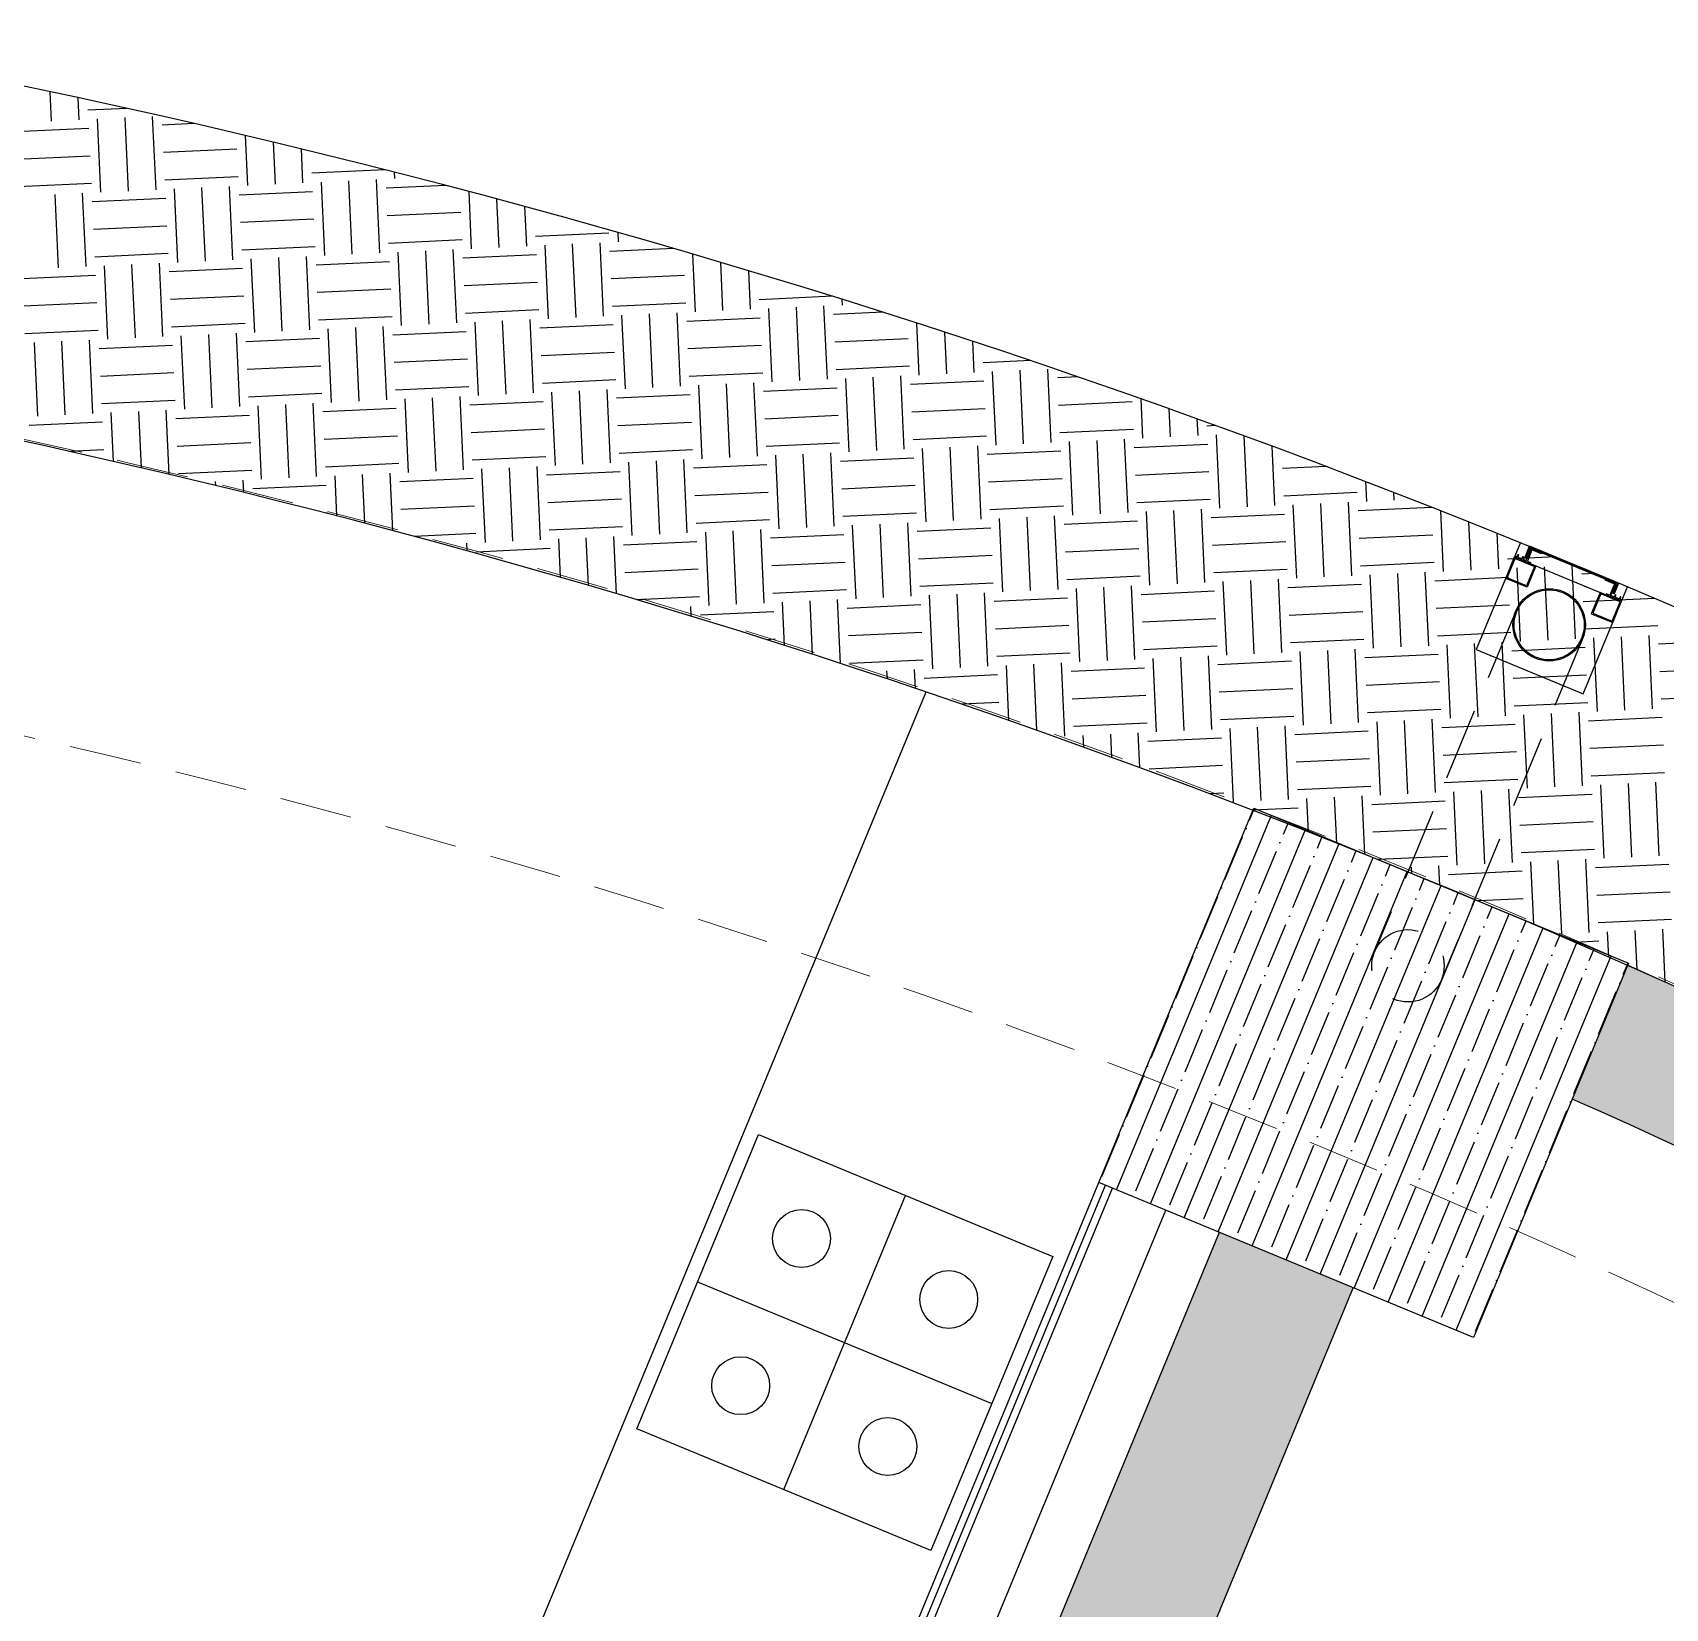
# Model space of a CAD drawing. Header units: millimetres. Extents: x 132785 to 150483, y 90225 to 103753.
# Drawn here: x 145171.5 to 145453.5, y 103457.6 to 103729.8 of the extents above; entities that cross this region are included whole.
import ezdxf

# ---------------------------------------------------------------- set-up
doc = ezdxf.new("R2010")
doc.units = ezdxf.units.MM
doc.linetypes.add('061-GZM-AP-100$0$HIDDEN', pattern=[0.375, 0.25, -0.125])
for name, color, linetype in [('061-GZM-AP-100$0$A-earthwall', 4, 'Continuous'), ('061-GZM-AP-100$0$A-HATCH', 8, 'Continuous'), ('061-GZM-AP-100$0$A-mutfak', 252, 'Continuous'), ('061-GZM-AP-100$0$A-tasiyici', 5, 'Continuous')]:
    doc.layers.add(name, color=color, linetype=linetype)
doc.layers.add('061-GZM-AP-100$0$A-kiris', color=252, linetype='Continuous', lineweight=0)

# ---------------------------------------------------------------- blocks, each defined once
blk = doc.blocks.new('061-GZM-AP-100$0$20-40-2')
at = {"color": 20, "ltscale": 2}
for points in [[(0, 0), (40, 0), (40, 40), (0, 40)], [(2, 2), (38, 2), (38, 38), (2, 38)]]:
    blk.add_lwpolyline(points, close=True, dxfattribs=at)
blk = doc.blocks.new('*U3')
at = {"color": 20, "ltscale": 0.2}
blk.add_lwpolyline([(-5.504327842380727, 24.99988223376567), (-4.319156632872174, 24.99988223376567), (-3.171321128375704, 23.01177282055141, -0.4142205779321477), (-3.354327842008198, 22.32874974701554), (-3.530524026948834, 22.22702283217222, 0.4142284926963692), (-3.603724010169381, 21.95380892243702), (-2.937340543253223, 20.79959890033933, 0.7673269880097874), (-2.004327841682235, 21.04959890019381), (-2.004327841682235, 24.99988223376567), (1.746748276639854, 24.99988223376567), (1.996748276639854, 25.24988223376567), (2.246748277105516, 24.99988223376567), (5.995672158783426, 24.99988223376567), (5.995672158783426, 21.04957732165349, 0.76730984580718), (6.928684860121583, 20.79959890092141), (7.5950799995364, 21.95382914051879, 0.4141943032828784), (7.521868343817195, 22.22702283211402), (7.3456818793231, 22.32874413492391, -0.4142127748440538), (7.162653171809515, 23.01175156320096), (8.310500949507704, 24.99988223376567), (13.99567215878342, 24.99988223376567), (13.99567215878342, 15.24988223353284), (14.24567215878342, 14.99988223353284), (13.99567215878342, 14.74988223353284), (13.99674827687268, 2), (33.99674827687269, 2), (33.99674827687269, 4), (15.99567215878342, 4), (15.99567215878342, 24.99988223376567), (21.99457556975831, 24.99988223376567), (21.99457556975831, 26.99988223382388), (-5.504327842380727, 26.99988223382388)], format="xyb", close=True, dxfattribs=at)
at = {"color": 20}
blk.add_lwpolyline([(9.999999999990905, 20), (9.999999999990905, 0), (175.9999999995252, 0), (175.9999999995252, 20), (173.9999999995252, 20), (173.9999999995252, 2), (11.99999999999091, 2), (11.99999999999091, 20), (9.999999999990905, 20)], dxfattribs=at)
blk.add_lwpolyline([(11.99674827687268, 3.5), (13.99674827687268, 3.5), (13.99674827687268, 18.5), (11.99674827687268, 18.5)], close=True, dxfattribs=at)

msp = doc.modelspace()

# ---------------------------------------------------------------- hatches: boundary and pattern name
at = {"layer": '061-GZM-AP-100$0$A-HATCH'}
h = msp.add_hatch(dxfattribs=at)
h.set_pattern_fill('ANSI35', color=253, angle=22.51533976789736, style=0)
h.set_pattern_definition([(67.51533976789736, (144860.2734372866, 102242.7159538275), (-5.867285414414695, 2.428469037438316), []), (67.51533976789736, (144864.4213163042, 102244.4353627587), (-5.867285414414695, 2.428469037438316), [7.937500000000002, -1.5875, 0, -1.5875])])
h.paths.add_polyline_path([(145447.145073513, 103569.1045113719), (145420.3745228538, 103504.4257852134), (145355.6958058681, 103531.1963580327), (145382.4663565266, 103595.8750841904)])
h = msp.add_hatch(dxfattribs=at)
h.set_pattern_fill('ANSI35', color=253, angle=22.51533976789736, style=0)
h.set_pattern_definition([(67.51533976789736, (144860.2734372866, 102242.7159538275), (-5.867285414414697, 2.428469037438318), []), (67.51533976789736, (144864.4213163044, 102244.4353627588), (-5.867285414414697, 2.428469037438318), [7.937500000000005, -1.587500000000001, 0, -1.587500000000001])])
h.paths.add_polyline_path([(146250.6238913007, 101829.163528936), (146443.8229083294, 101777.4514431281), (146454.1653254913, 101816.0912465351), (146260.9663084601, 101867.8033323416)])
h.paths.add_polyline_path([(146250.4022516617, 102657.0127949358), (146501.5249411894, 102724.3729820165), (146511.8880468963, 102685.7387220889), (146260.7653573664, 102618.3785350075)])
h.paths.add_polyline_path([(145399.5849832454, 103513.0305923262), (145376.4854415698, 103522.5915111468), (145244.51653808, 103203.7489770434), (145267.6160869554, 103194.1880753211)])
edge = h.paths.add_edge_path()
edge.add_line((145446.9835137056, 103568.7141763851), (145437.4197674463, 103545.6077811066))
edge.add_arc((144860.2734379877, 102242.7159550102), 1424.999998637302, 412.01794076941553, 426.10793485718386, ccw=False)
edge.add_line((145737.239383066, 103365.9059332816), (145494.5275422563, 103060.6075911043))
edge.add_line((145494.5275422563, 103060.6075911043), (145514.0969121145, 103045.0499639277))
edge.add_line((145514.0969121145, 103045.0499639277), (145772.3669684719, 103369.9184158345))
edge.add_arc((144860.2734372231, 102242.7159537556), 1450.000000090593, 411.0214045161914, 426.1322048127882)

# ---------------------------------------------------------------- linework, layer by layer
at = {"color": 253}
for p, q in [((145174.8100678204, 103714.5751793132), (145174.5741460901, 103719.6435297251)), ((145179.5674166882, 103714.7966245337), (145179.3898886263, 103718.6104929074)), ((145187.7921853483, 103716.7686902208), (145181.0793845721, 103716.4562225646)), ((145192.8442009285, 103702.7008814712), (145192.2536803393, 103715.3871451226)), ((145181.2270147199, 103713.2846566511), (145168.5407510684, 103712.694136062)), ((145183.3295031914, 103702.25799103), (145182.7389826023, 103714.9442546814)), ((145188.0868520607, 103702.4794362513), (145187.4963314715, 103715.1656999027)), ((145199.4394860162, 103714.132411323), (145193.9132783713, 103713.8751772403)), ((145206.8209872437, 103709.7083489606), (145194.1347235923, 103709.1178283715)), ((145208.7020304943, 103703.4390322089), (145208.300660226, 103712.0617443388)), ((145213.4593793637, 103703.6604774291), (145213.1218612712, 103710.9114413873)), ((145218.2167282315, 103703.8819226495), (145217.9438507617, 103709.7442000877)), ((145181.4484599408, 103708.5273077823), (145168.7621962894, 103707.9367871932)), ((145207.0424324653, 103704.9510000915), (145194.3561688139, 103704.3604795023)), ((145232.4149597682, 103706.1320412698), (145219.7286961167, 103705.5415206806)), ((145226.7361636042, 103691.5647343671), (145226.1456430151, 103704.2509980186)), ((145231.493512472, 103691.7861795871), (145230.9029918829, 103704.4724432385)), ((145234.0745577974, 103704.6200733866), (145234.0228728532, 103705.7304306569)), ((145181.6699051624, 103703.7699589132), (145168.983641511, 103703.179438324)), ((145175.9911089987, 103689.2026520103), (145175.4005884095, 103701.8889156618)), ((145180.7484578665, 103689.4240972308), (145180.1579372773, 103702.1103608822)), ((145196.6062874319, 103690.1622479685), (145196.0157668428, 103702.8485116199)), ((145201.3636363012, 103690.3836931889), (145200.7731157121, 103703.0699568404)), ((145206.120985169, 103690.605138409), (145205.5304645799, 103703.2914020604)), ((145219.8763262627, 103702.369954767), (145207.1900626113, 103701.7794341778)), ((145221.9788147349, 103691.343289146), (145221.3882941458, 103704.0295527975)), ((145242.8748346959, 103703.4404900422), (145232.5625899141, 103702.9604753561)), ((145247.3513420379, 103692.5243303241), (145246.8924749151, 103702.3822580707)), ((145194.5037989598, 103701.1889135887), (145181.8175353084, 103700.5983929995)), ((145245.4702987869, 103698.7936470766), (145232.7840351355, 103698.2031264875)), ((145252.1086909072, 103692.7457755454), (145251.720049233, 103701.095036918)), ((145256.866039775, 103692.9672207649), (145256.5484312241, 103699.7904643384)), ((145194.7252441812, 103696.43156472), (145182.0389805298, 103695.8410441309)), ((145220.0977714841, 103697.6126058983), (145207.4115078326, 103697.0220853092)), ((145220.3192167056, 103692.855257029), (145207.6329530542, 103692.2647364399)), ((145245.6917440085, 103694.0362982073), (145233.005480357, 103693.4457776182)), ((145271.0642713114, 103695.2173393856), (145258.3780076599, 103694.6268187965)), ((145260.6281262782, 103680.4285872619), (145260.0376056891, 103693.1148509133)), ((145265.3854751475, 103680.6500324835), (145264.7949545583, 103693.3362961349)), ((145270.1428240153, 103680.8714777038), (145269.5523034261, 103693.5577413553)), ((145272.7238693408, 103693.7053715034), (145272.648904487, 103695.3158554007)), ((145277.4812182101, 103693.9268167243), (145277.4808167255, 103693.9354418935)), ((145194.9466894027, 103691.6742158507), (145182.2604257513, 103691.0836952616)), ((145194.0252421068, 103677.3283541683), (145193.4347215176, 103690.0146178198)), ((145209.8830716726, 103678.066504906), (145209.2925510835, 103690.7527685574)), ((145214.640420542, 103678.2879501262), (145214.0498999529, 103690.9742137776)), ((145219.3977694098, 103678.5093953466), (145218.8072488207, 103691.1956589981)), ((145233.1531105026, 103690.2742117045), (145220.4668468512, 103689.6836911154)), ((145235.2555989756, 103679.2475460837), (145234.6650783865, 103691.9338097352)), ((145240.0129478449, 103679.4689913045), (145239.4224272558, 103692.155254956)), ((145244.7702967127, 103679.6904365252), (145244.1797761236, 103692.3767001766)), ((145258.5256378055, 103691.4552528828), (145245.8393741541, 103690.8647322937)), ((145282.2390225851, 103692.5590642441), (145271.211901457, 103692.045773472)), ((145286.0006535813, 103681.6096284413), (145285.5358316225, 103691.595485039)), ((145290.7580024507, 103681.8310736621), (145290.3699418494, 103690.1678517376)), ((145182.4080558969, 103687.9121293479), (145169.7217922455, 103687.3216087588)), ((145184.5105443697, 103676.885463727), (145183.9200237806, 103689.5717273785)), ((145189.267893239, 103677.1069089484), (145188.6773726498, 103689.7931725998)), ((145207.7805831998, 103689.0931705262), (145195.0943195483, 103688.5026499371)), ((145284.1196103307, 103687.8789451926), (145271.4333466793, 103687.2884246034)), ((145295.5153513185, 103682.0525188814), (145295.2048815454, 103688.7223987632)), ((145208.0020284221, 103684.3358216577), (145195.3157647707, 103683.7453010685)), ((145233.374555725, 103685.516862836), (145220.6882920736, 103684.9263422468)), ((145258.7470830278, 103686.6979040142), (145246.0608193764, 103686.1073834251)), ((145309.6471649638, 103684.2995458793), (145297.0273192032, 103683.7121169121)), ((145182.6295011192, 103683.1547804794), (145169.9432374678, 103682.5642598902)), ((145258.968528249, 103681.9405551447), (145246.2822645975, 103681.3500345556)), ((145284.3410555518, 103683.121596323), (145271.6547919004, 103682.5310757338)), ((145299.2774378217, 103669.5138853786), (145298.6869172326, 103682.2001490301)), ((145304.034786691, 103669.7353305992), (145303.4442661018, 103682.4215942506)), ((145308.7921355588, 103669.9567758198), (145308.2016149696, 103682.6430394712)), ((145318.4365706904, 103681.5302376005), (145309.8612130014, 103681.1310715881)), ((145311.3731808843, 103682.7906696196), (145311.3273756465, 103683.7747120641)), ((145208.2234736432, 103679.5784727881), (145195.5372099917, 103678.987952199)), ((145233.5960009461, 103680.7595139664), (145220.9097372946, 103680.1689933773)), ((145223.1598559132, 103665.9707618432), (145222.569335324, 103678.6570254946)), ((145227.9172047825, 103666.1922070643), (145227.3266841934, 103678.8784707157)), ((145232.6745536503, 103666.4136522842), (145232.0840330612, 103679.0999159356)), ((145248.5323832162, 103667.1518030212), (145247.9418626271, 103679.8380666727)), ((145253.2897320855, 103667.3732482426), (145252.6992114963, 103680.059511894)), ((145258.0470809533, 103667.5946934621), (145257.4565603641, 103680.2809571135)), ((145271.802422047, 103679.3595098206), (145259.1161583956, 103678.7689892315)), ((145273.9049105191, 103668.3328442005), (145273.31438993, 103681.0191078519)), ((145278.6622593884, 103668.5542894214), (145278.0717387993, 103681.2405530729)), ((145283.4196082562, 103668.7757346412), (145282.8290876671, 103681.4619982926)), ((145297.1749493499, 103680.5405509989), (145284.4886856985, 103679.9500304098)), ((145324.6499651246, 103670.6949265571), (145324.2321052867, 103679.6718871766)), ((145182.8509463403, 103678.3974316098), (145170.1646826889, 103677.8069110207)), ((145172.4148013077, 103663.6086794866), (145171.8242807186, 103676.2949431381)), ((145177.172150177, 103663.8301247075), (145176.5816295879, 103676.5163883589)), ((145181.9294990448, 103664.0515699279), (145181.3389784557, 103676.7378335794)), ((145197.7873286103, 103664.7897206656), (145197.1968080211, 103677.4759843171)), ((145202.5446774795, 103665.0111658861), (145201.9541568904, 103677.6974295375)), ((145207.3020263473, 103665.2326111061), (145206.7115057582, 103677.9188747576)), ((145221.0573674413, 103676.997427464), (145208.3711037898, 103676.4069068749)), ((145246.4298947442, 103678.1784686423), (145233.7436310927, 103677.5879480532)), ((145322.7689218739, 103676.9642433084), (145310.0826582225, 103676.3737227193)), ((145329.407313994, 103670.9163717776), (145329.0729355919, 103678.0998851815)), ((145334.1646628617, 103671.137816998), (145333.9146200227, 103676.5095338161)), ((145195.6848401384, 103675.8163862857), (145182.998576487, 103675.2258656966)), ((145246.6513399653, 103673.4211197735), (145233.9650763139, 103672.8305991844)), ((145272.0238672682, 103674.6021609518), (145259.3376036168, 103674.0116403627)), ((145297.3963945711, 103675.7832021301), (145284.7101309196, 103675.192681541)), ((145343.8794600557, 103673.1792405783), (145335.6766307459, 103672.7974150282)), ((145195.9062853596, 103671.059037417), (145183.2200217082, 103670.4685168278)), ((145221.2788126625, 103672.2400785952), (145208.5925490111, 103671.6495580061)), ((145297.6178397916, 103671.0258532608), (145284.9315761402, 103670.4353326716)), ((145322.9903670945, 103672.2068944391), (145310.304103443, 103671.6163738499)), ((145317.311570932, 103657.6395875372), (145316.7210503428, 103670.3258511886)), ((145322.0689197998, 103657.8610327575), (145321.4783992106, 103670.5472964089)), ((145337.9267493652, 103658.5991834946), (145337.3362287761, 103671.2854471461)), ((145342.6840982345, 103658.8206287152), (145342.0935776454, 103671.5068923666)), ((145347.4414471023, 103659.0420739355), (145346.8509265131, 103671.7283375869)), ((145352.0750521973, 103670.3822914464), (145348.5105245451, 103670.2163697041)), ((145221.500257883, 103667.4827297259), (145208.8139942315, 103666.8922091368)), ((145246.8727851858, 103668.6637709042), (145234.1865215344, 103668.0732503151)), ((145272.2453124887, 103669.8448120825), (145259.5590488373, 103669.2542914933)), ((145261.8091674565, 103655.056059959), (145261.2186468674, 103667.7423236105)), ((145266.5665163258, 103655.2775051806), (145265.9759957367, 103667.9637688321)), ((145271.3238651936, 103655.498950401), (145270.7333446044, 103668.1852140524)), ((145287.1816947596, 103656.2371011384), (145286.5911741705, 103668.9233647898)), ((145291.939043629, 103656.4585463592), (145291.3485230398, 103669.1448100106)), ((145296.6963924968, 103656.6799915785), (145296.1058719076, 103669.3662552299)), ((145310.4517335908, 103668.4448079366), (145297.7654699393, 103667.8542873475)), ((145312.5542220626, 103657.4181423168), (145311.9637014735, 103670.1044059682)), ((145335.8242608937, 103669.6258491149), (145323.1379972422, 103669.0353285257)), ((145196.1277305801, 103666.3016885476), (145183.4414669286, 103665.7111679585)), ((145195.1334624451, 103653.5202505148), (145194.6157626959, 103664.6420905169)), ((145211.0641128509, 103652.6939776031), (145210.4735922618, 103665.3802412545)), ((145215.8214617203, 103652.9154228233), (145215.2309411312, 103665.6016864748)), ((145220.5788105881, 103653.1368680438), (145219.9882899989, 103665.8231316952)), ((145234.3341516822, 103664.9016844017), (145221.6478880307, 103664.3111638126)), ((145236.436640154, 103653.8750187809), (145235.8461195648, 103666.5612824323)), ((145241.1939890232, 103654.0964640016), (145240.6034684341, 103666.7827276531)), ((145245.951337891, 103654.3179092223), (145245.3608173018, 103667.0041728737)), ((145259.706678985, 103666.08272558), (145247.0204153336, 103665.4922049909)), ((145285.0792062879, 103667.2637667583), (145272.3929426365, 103666.6732461692)), ((145336.0457061143, 103664.868500246), (145323.3594424629, 103664.2779796568)), ((145361.4182334171, 103666.0495414243), (145348.7319697657, 103665.4590208351)), ((145363.2992766682, 103659.7802246724), (145362.9828516828, 103666.5780414879)), ((145368.0566255375, 103660.0016698934), (145367.8306103034, 103664.8571972064)), ((145183.5890970764, 103662.5396020452), (145170.902833425, 103661.949081456)), ((145185.4932574608, 103655.7736556095), (145185.1010649589, 103664.1992000756)), ((145190.3129516115, 103654.6557255545), (145189.8584138281, 103664.420645297)), ((145208.9616243793, 103663.7206432234), (145196.2753607279, 103663.1301226343)), ((145285.3006515085, 103662.5064178894), (145272.6143878571, 103661.9158973002)), ((145310.6731788114, 103663.6874590677), (145297.98691516, 103663.0969384785)), ((145372.8139744052, 103660.2231151141), (145372.6792509164, 103663.1174048822)), ((145375.8888161181, 103661.9554618432), (145374.325942289, 103661.8827131443)), ((145209.1830695999, 103658.9632943545), (145196.4968059485, 103658.3727737653)), ((145234.5555969028, 103660.1443355328), (145221.8693332514, 103659.5538149437)), ((145259.9281242057, 103661.3253767111), (145247.2418605542, 103660.7348561219)), ((145310.8946240318, 103658.9301101985), (145298.2083603804, 103658.3395896094)), ((145336.2671513347, 103660.1111513768), (145323.5808876833, 103659.5206307877)), ((145361.6396786376, 103661.2921925551), (145348.9534149861, 103660.701671966)), ((145351.2035336059, 103646.5034404325), (145350.6130130168, 103659.189704084)), ((145355.9608824752, 103646.7248856533), (145355.370361886, 103659.4111493047)), ((145360.718231343, 103646.9463308729), (145360.1277107539, 103659.6325945244)), ((145376.5760609085, 103647.6844816104), (145375.9855403194, 103660.3707452618)), ((145381.3334097778, 103647.9059268315), (145380.7622887504, 103660.1754260882)), ((145183.810542297, 103657.7822531762), (145177.8730057659, 103657.5058725438)), ((145260.1495694261, 103656.568027842), (145247.4633057747, 103655.9775072528)), ((145285.522096729, 103657.7490690203), (145272.8358330776, 103657.1585484311)), ((145300.458479, 103644.1413580758), (145299.8679584109, 103656.8276217272)), ((145305.2158278693, 103644.3628032963), (145304.6253072802, 103657.0490669478)), ((145309.9731767371, 103644.5842485169), (145309.3826561479, 103657.2705121683)), ((145323.7285178312, 103656.3490648744), (145311.0422541798, 103655.7585442852)), ((145325.8310063029, 103645.3223992542), (145325.2404857138, 103658.0086629056)), ((145330.5883551723, 103645.5438444747), (145329.9978345831, 103658.2301081261)), ((145335.34570404, 103645.7652896951), (145334.7551834509, 103658.4515533466)), ((145349.1010451341, 103657.5301060527), (145336.4147814827, 103656.9395854635)), ((145374.473572437, 103658.711147231), (145361.7873087855, 103658.1206266418)), ((145386.0907586456, 103648.1273720508), (145385.6132997362, 103658.3847106072)), ((145209.4045148203, 103654.2059454854), (145196.7182511689, 103653.6154248963)), ((145234.7770421232, 103655.3869866637), (145222.0907784718, 103654.7964660745)), ((145224.0738145555, 103646.3360183389), (145223.7503765024, 103653.2844981917)), ((145228.9001114165, 103645.0762410293), (145228.5077253717, 103653.5059434128)), ((145233.7272452469, 103643.7984829173), (145233.2650742395, 103653.7273886328)), ((145249.7134243945, 103641.7792757184), (145249.1229038053, 103654.4655393698)), ((145254.4707732638, 103642.0007209397), (145253.8802526746, 103654.6869845911)), ((145259.2281221315, 103642.2221661592), (145258.6376015424, 103654.9084298106)), ((145272.9834632255, 103653.9869825178), (145260.297199574, 103653.3964619286)), ((145275.0859516974, 103642.9603168976), (145274.4954311082, 103655.646580549)), ((145279.8433005667, 103643.1817621186), (145279.2527799775, 103655.86802577)), ((145284.6006494345, 103643.4032073383), (145284.0101288453, 103656.0894709897)), ((145298.3559905284, 103655.1680236961), (145285.6697268769, 103654.5775031069)), ((145374.6950176573, 103653.953798362), (145362.0087540059, 103653.3632777728)), ((145394.9222825514, 103654.895337708), (145387.3812813088, 103654.5443189511)), ((145203.1694685369, 103651.5886633913), (145203.1351980687, 103652.3249022346)), ((145207.9921689922, 103650.4061483028), (145207.8925469365, 103652.5463474546)), ((145222.2384086197, 103651.6249001612), (145209.5521449683, 103651.034379572)), ((145247.6109359226, 103652.8059413395), (145234.9246722712, 103652.2154207503)), ((145323.9499630516, 103651.5917160054), (145311.2636994001, 103651.0011954162)), ((145349.3224903544, 103652.7727571837), (145336.636226703, 103652.1822365945)), ((145401.9485882117, 103648.8655227882), (145401.7898293989, 103652.2761678919)), ((145247.8323811429, 103648.0485924705), (145235.1461174915, 103647.4580718814)), ((145273.2049084458, 103649.2296336488), (145260.5186447944, 103648.6391130596)), ((145298.5774357487, 103650.4106748271), (145285.8911720972, 103649.820154238)), ((145349.5439355755, 103648.0154083144), (145336.8576719241, 103647.4248877252)), ((145374.9164628784, 103649.1964494927), (145362.230199227, 103648.6059289035)), ((145400.2889901813, 103650.377490671), (145387.6027265298, 103649.7869700818)), ((145389.8528451495, 103635.5887385479), (145389.2623245603, 103648.2750021993)), ((145394.6101940188, 103635.810183769), (145394.0196734296, 103648.4964474204)), ((145399.3675428866, 103636.031628989), (145398.7770222974, 103648.7178926404)), ((145413.1228839801, 103647.7964453473), (145400.4366203287, 103647.2059247582)), ((145406.705937081, 103649.0869680098), (145406.6447516792, 103650.4014253765)), ((145222.4598538401, 103646.8675512922), (145222.0846317425, 103646.8500854425)), ((145298.7988809698, 103645.6533259578), (145286.1126173183, 103645.0628053686)), ((145324.1714082726, 103646.8343671361), (145311.4851446212, 103646.2438465469)), ((145318.4926121103, 103632.2670602343), (145317.9020915211, 103644.9533238857)), ((145323.249960978, 103632.4885054546), (145322.6594403889, 103645.174769106)), ((145339.1077905435, 103633.2266561918), (145338.5172699544, 103645.9129198432)), ((145343.8651394128, 103633.4481014123), (145343.2746188237, 103646.1343650638)), ((145348.6224882806, 103633.6695466326), (145348.0319676915, 103646.3558102841)), ((145362.3778293743, 103645.4343629907), (145349.6915657229, 103644.8438424016)), ((145364.4803178465, 103634.4076973695), (145363.8897972573, 103647.0939610209)), ((145369.2376667158, 103634.6291425905), (145368.6471461267, 103647.3154062419)), ((145373.9950155835, 103634.8505878113), (145373.4044949944, 103647.5368514627)), ((145387.7503566772, 103646.615404169), (145375.0640930258, 103646.0248835799)), ((145415.2253724521, 103636.7697797259), (145414.7383208766, 103647.2331993125)), ((145419.9827213213, 103636.991224947), (145419.595688541, 103645.3059221546)), ((145248.053826364, 103643.2912436012), (145237.4602483308, 103642.7981334063)), ((145273.4263536669, 103644.4722847795), (145260.7400900155, 103643.8817641903)), ((145262.7077806571, 103635.7509854312), (145262.3996880457, 103642.3697963076)), ((145267.5408522693, 103634.3456648833), (145267.1570369149, 103642.5912415291)), ((145272.3747839796, 103632.9218666525), (145271.9143857827, 103642.8126867496)), ((145288.3627359379, 103630.8645738356), (145287.7722153488, 103643.550837487)), ((145293.1200848073, 103631.0860190563), (145292.5295642181, 103643.7722827078)), ((145297.8774336751, 103631.3074642756), (145297.286913086, 103643.9937279271)), ((145311.6327747686, 103643.0722806341), (145298.9465111172, 103642.481760045)), ((145313.7352632409, 103632.0456150139), (145313.1447426518, 103644.7318786653)), ((145337.0053020715, 103644.2533218124), (145324.31903842, 103643.6628012233)), ((145413.3443292021, 103643.0390964785), (145400.6580655506, 103642.4485758894)), ((145424.7400701891, 103637.212670167), (145424.4539810882, 103643.3587755333)), ((145246.6037148899, 103640.3027728148), (145246.5418584801, 103641.6316455709)), ((145260.8877201628, 103640.7101982775), (145248.2014565114, 103640.1196776884)), ((145286.2602474657, 103641.8912394558), (145273.5739838143, 103641.3007188667)), ((145337.2267472934, 103639.4959729436), (145324.540483642, 103638.9054523545)), ((145362.5992745963, 103640.6770141219), (145349.9130109448, 103640.0864935328)), ((145387.9718018992, 103641.8580553002), (145375.2855382477, 103641.2675347111)), ((145434.5306693318, 103639.2576221796), (145426.2520380737, 103638.8722681982)), ((145286.4816926877, 103637.133890587), (145273.7954290363, 103636.5433699979)), ((145311.8542199905, 103638.3149317654), (145299.1679563391, 103637.7244111762)), ((145388.1932471193, 103637.1007064307), (145375.5069834679, 103636.5101858416)), ((145413.5657744222, 103638.281747609), (145400.8795107708, 103637.6912270199)), ((145407.8869782593, 103623.7144407069), (145407.2964576702, 103636.4007043583)), ((145412.6443271271, 103623.9358859266), (145412.0538065379, 103636.622149578)), ((145428.502156693, 103624.6740366637), (145427.9116361038, 103637.3603003152)), ((145431.175439131, 103637.7285670255), (145442.2632225671, 103633.1393341403)), ((145433.2595055623, 103624.8954818846), (145432.6689849731, 103637.581745536)), ((145438.01685443, 103625.1169271056), (145437.4263338409, 103637.803190757)), ((145441.4306937171, 103636.4003669202), (145439.0859318734, 103636.2912228741)), ((145312.0756652107, 103633.5575828958), (145299.3894015593, 103632.9670623067)), ((145337.4481925136, 103634.7386240741), (145324.7619288622, 103634.148103485)), ((145362.8207198165, 103635.9196652524), (145350.134456165, 103635.3291446633)), ((145352.3845747842, 103621.1309131297), (145351.7940541951, 103633.8171767811)), ((145357.1419236535, 103621.3523583504), (145356.5514030643, 103634.0386220018)), ((145361.8992725213, 103621.5738035701), (145361.3087519322, 103634.2600672215)), ((145377.7571020868, 103622.3119543075), (145377.1665814976, 103634.9982179589)), ((145382.5144509561, 103622.5333995286), (145381.9239303669, 103635.21966318)), ((145387.2717998239, 103622.754844748), (145386.6812792348, 103635.4411083994)), ((145401.027140919, 103634.5196611066), (145388.3408772676, 103633.9291405175)), ((145403.12962939, 103623.4929954854), (145402.5391088009, 103636.1792591368)), ((145426.3996682219, 103635.7007022849), (145413.7134045705, 103635.1101816958)), ((145286.7031379078, 103632.3765417175), (145275.8951911342, 103631.87345308)), ((145285.2694972644, 103629.0342250062), (145285.1911700237, 103630.7169436868)), ((145301.3966138923, 103623.9872316947), (145301.0489995892, 103631.4550944243)), ((145306.2366561619, 103622.4321592156), (145305.8063484584, 103631.6765396448)), ((145311.0775848344, 103620.8580439453), (145310.5636973262, 103631.8979848655)), ((145324.9095590104, 103630.9765375717), (145312.223295359, 103630.3860169826)), ((145327.0120474812, 103619.9498719513), (145326.4215268921, 103632.6361356028)), ((145331.7693963505, 103620.1713171718), (145331.1788757614, 103632.8575808232)), ((145336.5267452183, 103620.3927623923), (145335.9362246292, 103633.0790260437)), ((145350.2820863133, 103632.15757875), (145337.5958226619, 103631.5670581609)), ((145375.6546136161, 103633.3386199283), (145362.9683499647, 103632.7480993392)), ((145426.6211134428, 103630.9433534158), (145413.9348497914, 103630.3528328267)), ((145451.6213391681, 103632.1070646889), (145439.3073770943, 103631.533874005)), ((145299.5370317075, 103629.7954963934), (145286.8507680561, 103629.2049758043)), ((145375.8760588371, 103628.5812710592), (145363.1897951857, 103627.9907504701)), ((145401.24858614, 103629.7623122375), (145388.5623224885, 103629.1717916484)), ((145325.1310042313, 103626.2191887026), (145312.4447405799, 103625.6286681135)), ((145350.5035315342, 103627.4002298809), (145337.8172678828, 103626.8097092918)), ((145426.8425586616, 103626.1860045464), (145414.1562950102, 103625.5954839572)), ((145452.2150859645, 103627.3670457247), (145439.5288223131, 103626.7765251355)), ((145441.7789409332, 103612.5782936018), (145441.1884203441, 103625.2645572532)), ((145446.5362898026, 103612.7997388231), (145445.9457692134, 103625.4860024746)), ((145451.2936386704, 103613.0211840425), (145450.7031180812, 103625.7074476939)), ((145299.7584769285, 103625.0381475243), (145298.3057409179, 103624.970525524)), ((145350.724976753, 103622.6428810115), (145338.0387131016, 103622.0523604224)), ((145376.0975040559, 103623.8239221898), (145363.4112404044, 103623.2334016006)), ((145401.4700313587, 103625.0049633681), (145388.7837677073, 103624.414442779)), ((145391.0338863278, 103610.2162112451), (145390.4433657386, 103622.9024748965)), ((145395.791235197, 103610.4376564661), (145395.2007146079, 103623.1239201176)), ((145400.5485840648, 103610.6591016861), (145399.9580634757, 103623.3453653376)), ((145414.3039251577, 103622.4239180441), (145401.6176615063, 103621.833397455)), ((145416.4064136303, 103611.3972524231), (145415.8158930412, 103624.0835160745)), ((145421.1637624996, 103611.6186976441), (145420.5732419105, 103624.3049612955)), ((145425.9211113674, 103611.8401428642), (145425.3305907783, 103624.5264065156)), ((145439.6764524606, 103623.6049592224), (145426.9901888091, 103623.0144386333)), ((145465.0489797634, 103624.7860004007), (145452.362716112, 103624.1954798116)), ((145325.3524494501, 103621.4618398332), (145312.6661857987, 103620.871319244)), ((145319.1477786957, 103618.191994621), (145319.0831326994, 103619.5807965828)), ((145323.9910885283, 103616.5667244456), (145323.8404815672, 103619.8022418032)), ((145340.1419731034, 103611.0091199045), (145339.6983111327, 103620.5403925404)), ((145344.9892087016, 103609.2995118078), (145344.455660002, 103620.7618377609)), ((145349.8035294589, 103608.2970193298), (145349.2130088697, 103620.9832829812)), ((145363.5588705519, 103620.0618356875), (145350.8726069005, 103619.4713150984)), ((145365.6613590248, 103609.0351700666), (145365.0708384357, 103621.721433718)), ((145370.4187078941, 103609.2566152876), (145369.828187305, 103621.9428789391)), ((145375.1760567618, 103609.4780605084), (145374.5855361726, 103622.1643241598)), ((145388.9313978548, 103621.2428768658), (145376.2451342034, 103620.6523562767)), ((145465.2704249856, 103620.0286515321), (145452.5841613342, 103619.4381309429)), ((145338.186343249, 103618.8807945092), (145325.5000795976, 103618.2902739201)), ((145414.5253703799, 103617.6665691755), (145401.8391067284, 103617.0760485863)), ((145439.8978976828, 103618.8476103538), (145427.2116340313, 103618.2570897647)), ((145172.4060819933, 103245.2493508313), (145325.8360040796, 103615.9426271776)), ((145338.4077884713, 103614.1234456406), (145332.0313236761, 103613.8266337619)), ((145363.7803157741, 103615.3044868189), (145351.0940521227, 103614.7139662297)), ((145389.152843077, 103616.4855279972), (145376.4665794256, 103615.8950074081)), ((145440.119342904, 103614.0902614846), (145427.4330792526, 103613.4997408955)), ((145465.4918702069, 103615.2713026629), (145452.8056065555, 103614.6807820738)), ((145389.3742882983, 103611.728179128), (145376.6880246468, 103611.1376585389)), ((145414.7468156011, 103612.9092203063), (145402.0605519497, 103612.3186997172)), ((145409.0680194376, 103598.341913404), (145408.4774988485, 103611.0281770555)), ((145413.8253683054, 103598.5633586238), (145413.2348477163, 103611.2496222752)), ((145429.6831978713, 103599.3015093608), (145429.0926772821, 103611.9877730123)), ((145434.4405467405, 103599.5229545817), (145433.8500261514, 103612.2092182331)), ((145439.1978956084, 103599.7443998027), (145438.6073750192, 103612.4306634542)), ((145452.9532367013, 103611.5092161601), (145440.2669730498, 103610.918695571)), ((145364.0017609954, 103610.5471379497), (145351.315497344, 103609.9566173606)), ((145353.0699728703, 103606.4063785631), (145352.9750953733, 103608.4446494783)), ((145357.9196608443, 103604.6440856239), (145357.7324442426, 103608.666094699)), ((145362.7702759413, 103602.8618750955), (145362.4897931105, 103608.8875399186)), ((145378.9381432651, 103596.9394270046), (145378.3476226759, 103609.6256906561)), ((145383.6954921344, 103597.1608722257), (145383.1049715452, 103609.8471358772)), ((145388.4528410022, 103597.3823174451), (145387.862320413, 103610.0685810965)), ((145402.2081820956, 103609.1471338035), (145389.5219184441, 103608.5566132144)), ((145404.3106705683, 103598.1204681825), (145403.7201499791, 103610.8067318339)), ((145427.5807093984, 103610.3281749819), (145414.894445747, 103609.7376543927)), ((145376.8356547927, 103607.9660926252), (145364.1493911413, 103607.3755720361)), ((145427.8021546199, 103605.570826113), (145415.1158909685, 103604.9803055239)), ((145453.1746819228, 103606.7518672913), (145440.4884182713, 103606.1613467022)), ((145377.0571000141, 103603.2087437564), (145364.3708363627, 103602.6182231673)), ((145402.429627317, 103604.3897849347), (145389.7433636656, 103603.7992643456)), ((145428.0235998411, 103600.8134772436), (145415.3373361897, 103600.2229566545)), ((145453.396127144, 103601.9945184219), (145440.7098634925, 103601.4039978328)), ((145442.9599821116, 103587.2057662989), (145442.3694615224, 103599.8920299504)), ((145447.7173309809, 103587.4272115203), (145447.1268103917, 103600.1134751717)), ((145452.4746798486, 103587.6486567395), (145451.8841592595, 103600.334920391)), ((145377.2785452353, 103598.451394887), (145374.8490286032, 103598.3383056724)), ((145402.6510725382, 103599.6324360653), (145389.9648088868, 103599.0419154762)), ((145391.8936752569, 103591.7452057638), (145391.6244069169, 103597.5299475936)), ((145396.7509012455, 103589.8209722519), (145396.3817557862, 103597.7513928147)), ((145401.6090897857, 103587.8760600356), (145401.139104654, 103597.9728380347)), ((145415.4849663373, 103597.051390741), (145402.7987026858, 103596.4608701519)), ((145417.5874548086, 103586.0247251202), (145416.9969342195, 103598.7109887717)), ((145422.3448036779, 103586.2461703412), (145421.7542830888, 103598.9324339926)), ((145427.1021525457, 103586.4676155613), (145426.5116319566, 103599.1538792127)), ((145440.8574936402, 103598.2324319193), (145428.1712299887, 103597.6419113302)), ((145390.1124390344, 103595.8703495627), (145382.2533960963, 103595.5045265912)), ((145415.7064115592, 103592.2940418724), (145403.0201479078, 103591.7035212832)), ((145441.0789388621, 103593.4750830507), (145428.3926752106, 103592.8845624616)), ((145441.3003840824, 103588.7177341812), (145428.614120431, 103588.1272135921)), ((145415.9278567795, 103587.5366930029), (145403.844639517, 103586.9742430356)), ((145409.7082226532, 103584.5883086473), (145409.6585400268, 103585.6556497526)), ((145414.5690014712, 103582.5877490103), (145414.4158888945, 103585.8770949723)), ((145430.7787065736, 103575.7664921476), (145430.2737184604, 103586.6152457094)), ((145435.6215879188, 103574.1504272788), (145435.0310673297, 103586.8366909303)), ((145440.3789367866, 103574.3718724998), (145439.7884161975, 103587.0581361513)), ((145454.1342778798, 103586.1366888573), (145441.4480142284, 103585.5461682681)), ((145428.761750577, 103584.955647679), (145416.0754869255, 103584.3651270898)), ((145428.9831957981, 103580.1982988102), (145421.1770172255, 103579.8349365708)), ((145454.355723101, 103581.3793399884), (145441.6694594495, 103580.7888193993)), ((145454.5771683231, 103576.621991119), (145441.8909046716, 103576.0314705298)), ((145443.754442001, 103570.1382367264), (145443.5505027007, 103574.5195026475)), ((145448.6221924563, 103567.9879041419), (145448.30785157, 103574.7409478688)), ((145453.4909604265, 103565.815712062), (145453.0652004378, 103574.9623930881)), ((145442.0385348189, 103572.8599046171), (145437.9602494594, 103572.6700684652)), ((145229.268791487, 103225.743129738), (145355.6958538608, 103531.1963381683)), ((145229.9611350921, 103224.1473414411), (145356.8508309501, 103530.7182922247)), ((145230.6529441669, 103222.5502616996), (145358.0058080394, 103530.2402462819)), ((145239.9932003572, 103218.9685602432), (145367.2456247507, 103526.4158787361))]:
    msp.add_line(p, q, dxfattribs=at)
at = {"color": 253, "linetype": '061-GZM-AP-100$0$HIDDEN', "ltscale": 50}
for points in [[(145427.6746156317, 103629.9241313596), (145403.2943159291, 103571.0202818554)], [(145439.2243900443, 103625.1436804375), (145414.8440903417, 103566.2398309334)]]:
    msp.add_lwpolyline(points, dxfattribs=at)
at = {"color": 253}
for radius in [6.25, 6.05]:
    msp.add_circle((145433.449502838, 103627.5339058986), radius, dxfattribs=at)
at = {"color": 253, "linetype": '061-GZM-AP-100$0$HIDDEN', "ltscale": 50}
msp.add_circle((145409.0692031354, 103568.6300563944), 6.25, dxfattribs=at)
at = {"color": 253}
for radius in [1510, 1450]:
    msp.add_arc((144860.2734372866, 102242.7159538275), radius, 45.01533973579349, 80.01533978677315, dxfattribs=at)
at = {"layer": '061-GZM-AP-100$0$A-earthwall', "color": 253}
for p, q in [((145428.5120891378, 103641.7530636076), (145420.8633676625, 103623.2734245474)), ((145439.3430067226, 103615.6247030721), (145446.991728198, 103634.1043421322)), ((145420.8633676625, 103623.2734245474), (145439.3430067226, 103615.6247030721)), ((145439.3430067226, 103615.6247030721), (145439.3430067226, 103615.6247030721))]:
    msp.add_line(p, q, dxfattribs=at)
at = {"layer": '061-GZM-AP-100$0$A-kiris', "color": 253, "linetype": '061-GZM-AP-100$0$HIDDEN', "ltscale": 50}
for radius in [1450, 1400]:
    msp.add_circle((144860.2734354042, 102242.7159559921), radius, dxfattribs=at)
at = {"layer": '061-GZM-AP-100$0$A-mutfak', "color": 253}
for p, q in [((145301.2629543076, 103478.1286005929), (145322.2969380965, 103528.9476081194)), ((145286.3704424388, 103514.0550962506), (145337.1894499653, 103493.0211124617))]:
    msp.add_line(p, q, dxfattribs=at)
msp.add_lwpolyline([(145296.8874343333, 103539.4646000138), (145347.7064418597, 103518.4306162249), (145326.6724580708, 103467.6116086984), (145275.8534505444, 103488.6455924872)], close=True, dxfattribs=at)
for centre in [(145304.3336902677, 103521.501352185), (145329.7431940309, 103510.9843602906), (145293.8166983732, 103496.0918484218), (145319.2262021364, 103485.5748565273)]:
    msp.add_circle(centre, 5, dxfattribs=at)
at = {"layer": '061-GZM-AP-100$0$A-tasiyici', "color": 253}
for p, q in [((145244.51653808, 103203.7489770434), (145376.4854414643, 103522.5915111904)), ((145399.5849832454, 103513.0305923262), (145267.6160869554, 103194.1880753211))]:
    msp.add_line(p, q, dxfattribs=at)
msp.add_lwpolyline([(145447.145073513, 103569.1045113719), (145420.3745228538, 103504.4257852134), (145355.6958058681, 103531.1963580327), (145382.4663565266, 103595.8750841904)], close=True, dxfattribs=at)
for centre, radius, start, end in [((144860.2734372859, 102242.7159538208), 1450.000000006577, 51.02140451789258, 66.1322048146625), ((144860.2734372965, 102242.7159538376), 1424.999999986892, 52.01794077716838, 66.10793485047938)]:
    msp.add_arc(centre, radius, start, end, dxfattribs=at)

# ---------------------------------------------------------------- block references
at = {"color": 253}
for name, p, xscale, yscale, zscale, rotation in [('061-GZM-AP-100$0$20-40-2', (145429.645694836, 103634.0326392135), -0.09999999999999999, 0.1, 0.1, 337.5153394654074), ('*U3', (145429.1588765049, 103641.4853583559), -0.1, 0.1, 0.1, 157.5153394654073), ('*U3', (145446.3449408308, 103634.3720473839), 0.09999999999999999, 0.09999999999999999, 0.09999999999999999, 157.5153394654073), ('061-GZM-AP-100$0$20-40-2', (145440.733478272, 103629.4434063283), 0.09999999999999999, 0.09999999999999999, 0.09999999999999999, 337.5153394654074)]:
    msp.add_blockref(name, p, dxfattribs=dict(at, xscale=xscale, yscale=yscale, zscale=zscale, rotation=rotation))

doc.saveas('drawing.dxf')
